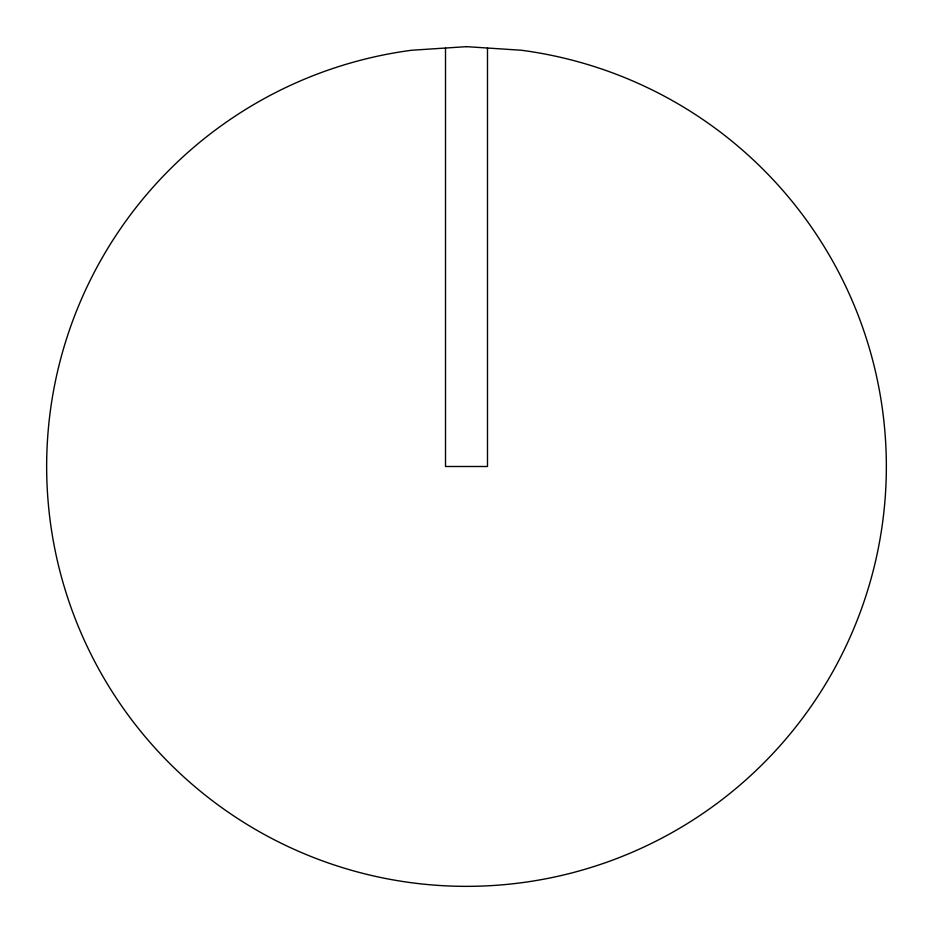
<?xml version="1.0" encoding="UTF-8"?>
<svg xmlns="http://www.w3.org/2000/svg" width="933" height="933" viewBox="0 0 933 933"><rect width="100%" height="100%" fill="white"/><g stroke="black" fill="none" stroke-linecap="round" stroke-linejoin="round"><path stroke-width="1.4" d="M487.493 48.026L487.493 466.5L445.507 466.5L445.507 48.026M466.5 46.65L411.698 50.242A419.85 419.85 0 0 0 112.403 692.088A419.85 419.85 0 0 0 820.597 692.088A419.85 419.85 0 0 0 521.302 50.242L466.5 46.65"/></g></svg>
